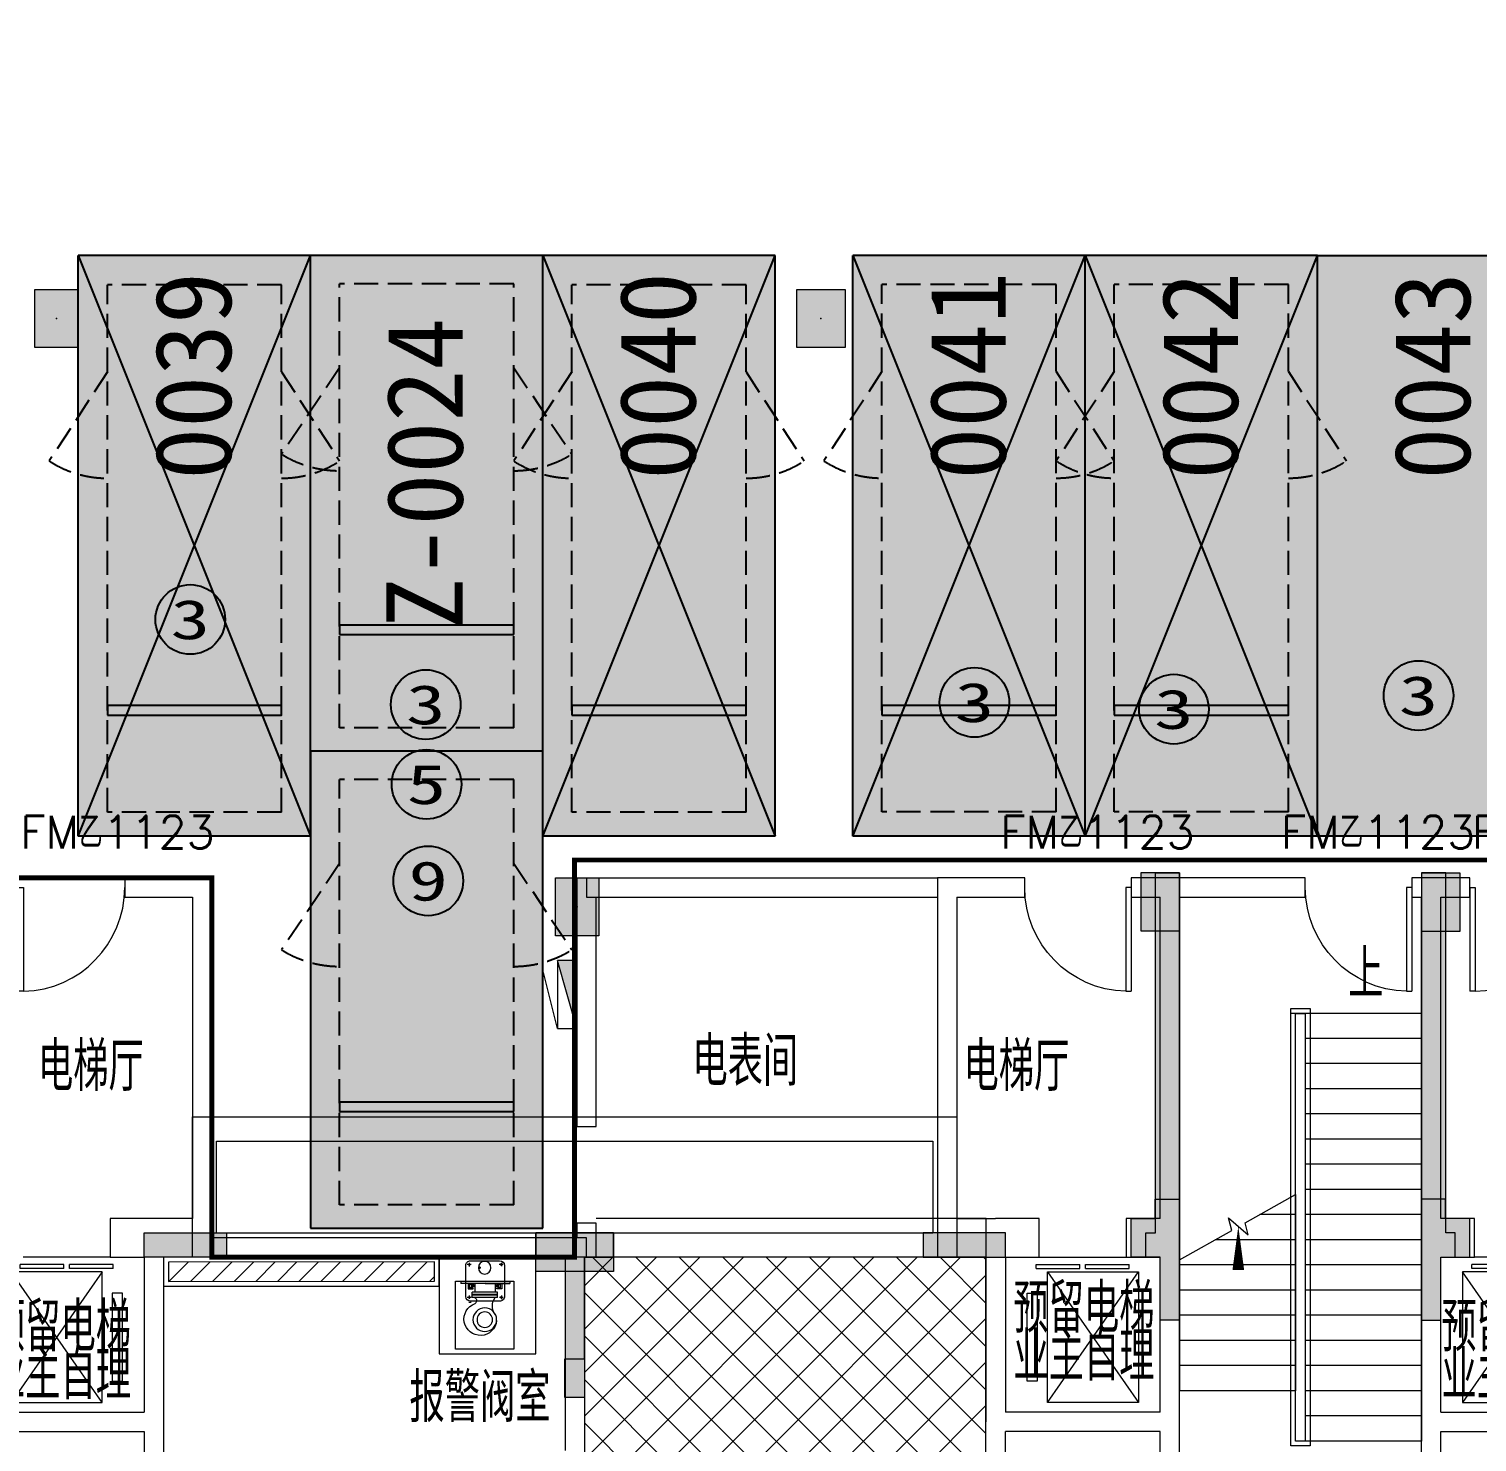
# Model space of a CAD drawing. Extents: x -264757 to 1033689, y 4049843 to 4347093.
# Drawn here: x -39830 to -24865, y 4284247 to 4298849 of the extents above; entities that cross this region are included whole.
import ezdxf
from ezdxf.enums import TextEntityAlignment as Align

# ---------------------------------------------------------------- set-up
doc = ezdxf.new("R2010")
doc.units = 0
doc.header["$LTSCALE"] = 1000
doc.header["$MEASUREMENT"] = 0
doc.linetypes.add('AX-01DK-PB01$1$A-001-车位参照B1$0$A-001-车位参照B1$0$A-001-车位参照B1$0$A-H4-001-基本图形$0$A-001-车位B1$0$DASH', pattern=[0.35, 0.25, -0.1])
doc.linetypes.add('DASH', pattern=[0.35, 0.25, -0.1])
for name, color, linetype in [('AX-01DK-PB01$0$A-2-Text', 8, 'Continuous'), ('不利因素1-紧邻消火栓', 7, 'Continuous'), ('不利因素3-紧邻房间出入口', 7, 'Continuous'), ('不利因素5-单面靠墙', 7, 'Continuous'), ('不可售车位', 255, 'Continuous'), ('大车位', 7, 'Continuous'), ('子母车位', 7, 'Continuous')]:
    doc.layers.add(name, color=color, linetype=linetype)
doc.layers.add('AX-01DK-PB01$0$AX-001DK-01-PB01-02$0$A-3-WinF(Text)', color=8, linetype='Continuous', plot=False)
doc.layers.add('无关图层', color=8, linetype='Continuous', lineweight=0)
doc.layers.add('车位归属楼栋范围线', color=7, linetype='Continuous', true_color=0x19e6c7)
doc.styles.add('AX-01DK-PB01$0$_TCH_DIM', font='SIMPLEX', dxfattribs={"bigfont": 'GBCBIG'})
doc.styles.add('AX-01DK-PB01$0$AX-001DK-01-PB01-02$0$_TCH_WINDOW', font='SIMPLEX', dxfattribs={"bigfont": 'GBCBIG'})
doc.styles.add('AX-01DK-PB01$0$Standard', font='gbenor.shx', dxfattribs={"bigfont": 'gbcbig.shx'})
doc.styles.add('AX-01DK-PB01$1$AX-001DK-01-PB01-02$0$Standard', font='gbenor.shx', dxfattribs={"bigfont": 'gbcbig.shx'})
doc.styles.add('AX-ACK-BIANH1$0$黑体', font='simhei.ttf')
doc.styles.add('SX-ACK-PB01-WNC-ALL$0$黑体', font='simhei.ttf')
doc.styles.add('黑体', font='simhei.ttf')

# ---------------------------------------------------------------- blocks, each defined once
blk = doc.blocks.new('20200722.21175556')
at = {"layer": '不利因素1-紧邻消火栓', "true_color": 0x3c6a45}
h = blk.add_hatch(color=97, dxfattribs=at)
h.dxf.hatch_style = 1
edge = h.paths.add_edge_path()
edge.add_arc((360, 360), 360, 0, 360)
at = {"layer": '不利因素1-紧邻消火栓'}
blk.add_circle((360, 360), 360, dxfattribs=at)
at = {"layer": '不利因素1-紧邻消火栓', "style": '黑体', "width": 1.390625}
blk.add_text('9', height=407, dxfattribs=at).set_placement((156, 156), (564, 156), align=Align.FIT)
blk = doc.blocks.new('SX-ACK-PB01-WNC-ALL$0$20200722.21182536')
at = {"layer": '不利因素3-紧邻房间出入口', "true_color": 0xe4d218}
h = blk.add_hatch(color=52, dxfattribs=at)
h.dxf.hatch_style = 1
edge = h.paths.add_edge_path()
edge.add_arc((360, 360), 360, 0, 360)
at = {"layer": '不利因素3-紧邻房间出入口'}
blk.add_circle((360, 360), 360, dxfattribs=at)
at = {"layer": '不利因素3-紧邻房间出入口', "style": 'SX-ACK-PB01-WNC-ALL$0$黑体', "width": 1.390625}
blk.add_text('3', height=407, dxfattribs=at).set_placement((156, 156), (564, 156), align=Align.FIT)
blk = doc.blocks.new('SX-ACK-PB01-WNC-ALL$0$20200722.21183209')
at = {"layer": '不利因素5-单面靠墙', "true_color": 0x6d711d}
h = blk.add_hatch(color=66, dxfattribs=at)
h.dxf.hatch_style = 1
edge = h.paths.add_edge_path()
edge.add_arc((360, 360), 360, 0, 360)
at = {"layer": '不利因素5-单面靠墙'}
blk.add_circle((360, 360), 360, dxfattribs=at)
at = {"layer": '不利因素5-单面靠墙', "style": 'SX-ACK-PB01-WNC-ALL$0$黑体', "width": 1.390625}
blk.add_text('5', height=407, dxfattribs=at).set_placement((156, 156), (564, 156), align=Align.FIT)
blk = doc.blocks.new('sadfsadfasf')
at = {"layer": '不可售车位', "true_color": 0x757b8a}
h = blk.add_hatch(color=8, dxfattribs=at)
h.dxf.hatch_style = 1
h.paths.add_polyline_path([(2400, 6000), (2400, 0), (0, 0), (0, 6000)])
at = {"layer": '不可售车位', "color": 8, "true_color": 0x757b8a}
blk.add_lwpolyline([(2400, 6000), (2400, 0), (0, 0), (0, 6000)], close=True, dxfattribs=at)
blk = doc.blocks.new('SX-CK-PB001-WNC$1$20211103.13313578')
at = {"layer": '无关图层'}
h = blk.add_hatch(color=256, dxfattribs=at)
h.dxf.hatch_style = 1
h.paths.add_polyline_path([(0, 600), (450, 600), (450, 0), (0, 0)])
blk.add_lwpolyline([(0, 600), (450, 600), (450, 0), (0, 0)], close=True, dxfattribs=at)
blk.add_point((225, 300), dxfattribs=at)
blk = doc.blocks.new('PX-03CK-JSK$0$PX-CKB-P01-JSK$0$$0$水泵')
at = {"layer": '无关图层'}
for p, q in [((-25148, 231515, 0), (-25148, 231195, 0)), ((-25135, 231525, 0), (-25095, 231525, 0)), ((-25116, 231543, 0), (-25116, 231511, 0)), ((-25116, 231511, 0), (-25116, 231507, 0)), ((-24798, 231565, 0), (-25098, 231565, 0)), ((-24804, 231524, 0), (-24764, 231524, 0)), ((-24785, 231542, 0), (-24785, 231510, 0)), ((-24785, 231510, 0), (-24785, 231506, 0)), ((-24748, 231195, 0), (-24748, 231515, 0)), ((-24903, 231492, 0), (-24880, 231492, 0)), ((-24644, 231352, 0), (-25244, 231352, 0)), ((-25244, 231352, 0), (-25244, 230652, 0)), ((-24950, 231351, 0), (-25204, 231351, 0)), ((-25204, 231351, 0), (-25204, 231330, 0)), ((-24950, 231330, 0), (-25204, 231330, 0)), ((-25120, 231330, 0), (-25120, 231273, 0)), ((-25120, 231273, 0), (-25070, 231273, 0)), ((-25108, 231323, 0), (-25067, 231323, 0)), ((-25108, 231284, 0), (-25108, 231323, 0)), ((-25070, 231284, 0), (-25108, 231284, 0)), ((-25103, 231315, 0), (-25103, 231292, 0)), ((-25085, 231320, 0), (-25098, 231320, 0)), ((-25098, 231287, 0), (-25084, 231287, 0)), ((-25084, 231323, 0), (-25084, 231284, 0)), ((-25084, 231310, 0), (-25052, 231310, 0)), ((-25084, 231297, 0), (-25052, 231297, 0)), ((-25055, 231310, 0), (-25083, 231310, 0)), ((-25077, 231185, 0), (-25077, 231238, 0)), ((-25077, 231215, 0), (-24815, 231215, 0)), ((-25077, 231208, 0), (-24815, 231208, 0)), ((-25076, 231238, 0), (-24815, 231238, 0)), ((-25070, 231273, 0), (-25070, 231284, 0)), ((-25067, 231323, 0), (-25067, 231330, 0)), ((-25052, 231328, 0), (-25052, 231239, 0)), ((-24950, 231351, 0), (-24696, 231351, 0)), ((-24950, 231330, 0), (-24696, 231330, 0)), ((-24846, 231239, 0), (-24846, 231328, 0)), ((-24846, 231312, 0), (-24807, 231312, 0)), ((-24844, 231299, 0), (-24806, 231299, 0)), ((-24827, 231323, 0), (-24827, 231330, 0)), ((-24785, 231323, 0), (-24827, 231323, 0)), ((-24824, 231284, 0), (-24785, 231284, 0)), ((-24824, 231273, 0), (-24824, 231284, 0)), ((-24773, 231273, 0), (-24824, 231273, 0)), ((-24815, 231185, 0), (-24815, 231238, 0)), ((-24807, 231322, 0), (-24807, 231284, 0)), ((-24793, 231319, 0), (-24807, 231319, 0)), ((-24807, 231289, 0), (-24793, 231289, 0)), ((-24788, 231294, 0), (-24788, 231314, 0)), ((-24785, 231284, 0), (-24785, 231323, 0)), ((-24785, 231205, 0), (-24785, 231173, 0)), ((-24773, 231324, 0), (-24773, 231332, 0)), ((-24773, 231330, 0), (-24773, 231273, 0)), ((-24696, 231351, 0), (-24696, 231330, 0)), ((-24644, 230652, 0), (-24644, 231352, 0)), ((-25136, 231186, 0), (-25096, 231186, 0)), ((-25106, 231185, 0), (-25129, 231185, 0)), ((-25117, 231204, 0), (-25117, 231172, 0)), ((-25117, 231172, 0), (-25117, 231168, 0)), ((-25098, 231145, 0), (-24798, 231145, 0)), ((-25077, 231185, 0), (-24815, 231185, 0)), ((-24781, 231136, 0), (-24805, 231136, 0)), ((-24804, 231186, 0), (-24764, 231186, 0)), ((-24785, 231173, 0), (-24785, 231169, 0)), ((-25244, 230652, 0), (-24644, 230652, 0))]:
    blk.add_line(p, q, dxfattribs=at)
for centre, radius in [((-25117, 231525, 0), 8.75), ((-24944, 231492, 0), 65), ((-24785, 231524, 0), 8.75), ((-24891, 231492, 0), 7.88), ((-25117, 231186, 0), 8.75), ((-24945, 230955, 0), 122), ((-24785, 231186, 0), 8.75), ((-24945, 230955, 0), 80.5)]:
    blk.add_circle(centre, radius, dxfattribs=at)
for centre, radius, start, end in [((-25098, 231515, 0), 50, 90.0002, 180.0002), ((-24798, 231515, 0), 50, 0.0002, 90.0002), ((-25098, 231315, 0), 5.18, 90.0002, 180.0002), ((-25098, 231292, 0), 5.18, 180.0002, 270.0002), ((-24793, 231314, 0), 5.18, 0.0002, 90.0002), ((-24793, 231294, 0), 5.18, 270.0002, 0.0002), ((-25098, 231195, 0), 50, 180.0002, 270.0002), ((-24899, 230961, 0), 169, 185.2838, 71.5275), ((-25165, 231098, 0), 142, 319.6544, 36.6268), ((-24826, 231152, 0), 34.6, 117.9765, 237.6187), ((-24798, 231195, 0), 50, 270.0002, 0.0002)]:
    blk.add_arc(centre, radius, start, end, dxfattribs=at)
blk = doc.blocks.new('AX-01DK-PB01$0$AX-001DK-01-PP01$0$AX-001DK-01-PP01$0$$DORLIB2D$00000127')
at = {"layer": '无关图层'}
for points in [[(-0.533, 0.795), (-0.533, 0.69)], [(-0.033, 0.795), (-0.533, 0.795)], [(-0.033, 0.69), (-0.533, 0.69)], [(-0.033, 0.795), (-0.033, 0.69)], [(0.533, 0.795), (0.033, 0.795)], [(0.033, 0.795), (0.033, 0.69)], [(0.533, 0.69), (0.033, 0.69)], [(0.533, 0.795), (0.533, 0.69)], [(0.5, 0.5), (-0.5, 0.5)]]:
    blk.add_lwpolyline(points, dxfattribs=at)
blk = doc.blocks.new('AX-01DK-PB01$0$$DorLib2D$00000001')
at = {"layer": '无关图层'}
for p, q in [((0.45, 0.975), (0.5, 0.975)), ((0.45, 0), (0.45, 0.975)), ((0.5, 0), (0.5, 0.975)), ((0.5, 0), (0.45, 0))]:
    blk.add_line(p, q, dxfattribs=at)
at = {"layer": '无关图层', "lineweight": 13}
blk.add_arc((0.475, 0), 0.975, 91.4693, 180, dxfattribs=at)
blk = doc.blocks.new('PX-03CK-XHS$1$$TWTSYS$00000508')
at = {"layer": '无关图层'}
for p, q in [((-0.5, 0.5), (0.324, 1.224)), ((-0.5, 0.5), (-0.5, -0.5)), ((-0.5, -0.5), (0.5, 0.5)), ((0.5, 0.5), (-0.5, 0.5)), ((0.5, -0.5), (0.5, 0.5)), ((-0.5, -0.5), (0.5, -0.5))]:
    blk.add_line(p, q, dxfattribs=at)
blk.add_solid([(0.5, -0.5), (0.5, 0.5), (-0.5, -0.5)], dxfattribs=at)
blk = doc.blocks.new('A$C741380cb')
at = {"layer": '子母车位', "true_color": 0x0617f9}
h = blk.add_hatch(color=5, dxfattribs=at)
h.dxf.hatch_style = 1
h.paths.add_polyline_path([(2400, 0), (2400, -10400), (0, -10400), (0, 0)])
blk = doc.blocks.new('*E161')
at = {"layer": '子母车位', "rotation": 179.9996583709065}
blk.add_blockref('A$C741380cb', (332418, -488671), dxfattribs=at)

msp = doc.modelspace()

# ---------------------------------------------------------------- hatches: boundary and pattern name
at = {"layer": '大车位', "true_color": 0xe806f9}
h = msp.add_hatch(color=6, dxfattribs=at)
h.dxf.hatch_style = 1
h.paths.add_polyline_path([(-36919.6, 4296506.9), (-36919.6, 4290506.9), (-39319.6, 4290506.9), (-39319.6, 4296506.9)])
h = msp.add_hatch(color=6, dxfattribs=at)
h.dxf.hatch_style = 1
h.paths.add_polyline_path([(-32119.6, 4296506.9), (-32119.6, 4290506.9), (-34519.6, 4290506.9), (-34519.6, 4296506.9)])
h = msp.add_hatch(color=6, dxfattribs=at)
h.dxf.hatch_style = 1
h.paths.add_polyline_path([(-28914.6, 4296508), (-28914.6, 4290508), (-31314.6, 4290508), (-31314.6, 4296508)])
h = msp.add_hatch(color=6, dxfattribs=at)
h.dxf.hatch_style = 1
h.paths.add_polyline_path([(-26514.6, 4296508), (-26514.6, 4290508), (-28914.6, 4290508), (-28914.6, 4296508)])
at = {"layer": '无关图层'}
h = msp.add_hatch(color=256, dxfattribs=at)
h.dxf.hatch_style = 1
h.paths.add_polyline_path([(-31894.6, 4296158), (-31394.6, 4296158), (-31394.6, 4295558), (-31894.6, 4295558)])
for points in [[(-27939.8, 4290127.9), (-28338.7, 4290127.9), (-28338.7, 4289527.9), (-27939.8, 4289527.9)], [(-25040.2, 4290127.2), (-25439.1, 4290127.2), (-25439.1, 4289527.2), (-25040.2, 4289527.2)], [(-28439.2, 4286558.4), (-28190.1, 4286557), (-28190.1, 4286758.4), (-27939.2, 4286758.4), (-27939.2, 4285508), (-28140, 4285508), (-28140, 4286157.9), (-28439.2, 4286158.4)], [(-24940.9, 4286558.4), (-25190, 4286557), (-25190, 4286758.4), (-25440.9, 4286758.4), (-25440.9, 4285508), (-25240.1, 4285508), (-25240.1, 4286157.9), (-24940.9, 4286158.4)], [(-38639.4, 4286157.9), (-38639.4, 4286407.9), (-37789.4, 4286407.9), (-37789.4, 4286157.9)], [(-34590, 4286408), (-33789.6, 4286408), (-33789.6, 4286008), (-34590, 4286008)], [(-29739.4, 4286157.9), (-29739.4, 4286407.9), (-30589.4, 4286407.9), (-30589.4, 4286157.9)], [(-34089.4, 4285108), (-34089.8, 4284708), (-34290.8, 4284708), (-34290.5, 4285108)]]:
    msp.add_hatch(color=256, dxfattribs=at).paths.add_polyline_path(points)
h = msp.add_hatch(color=256, dxfattribs=at)
h.dxf.hatch_style = 1
h.paths.add_polyline_path([(-28288.5, 4286157.9), (-28288.5, 4286407.9), (-28189.4, 4286407.9), (-28189.4, 4290127.9), (-27939.4, 4290127.9), (-27938.5, 4286407.9), (-27938.5, 4285507.9), (-28138.5, 4285507.9), (-28138.5, 4286157.9)])
h = msp.add_hatch(color=256, dxfattribs=at)
h.dxf.hatch_style = 1
h.paths.add_polyline_path([(-25089.6, 4286157.9), (-25089.6, 4286407.9), (-25188.7, 4286407.9), (-25188.7, 4290127.9), (-25438.7, 4290127.9), (-25439.6, 4286407.9), (-25439.6, 4285507.9), (-25239.6, 4285507.9), (-25239.6, 4286157.9)])
h = msp.add_hatch(color=256, dxfattribs=at)
h.dxf.hatch_style = 1
h.paths.add_polyline_path([(-34289.8, 4285108), (-34089.8, 4285108), (-34089.8, 4286158), (-33789.6, 4286158), (-33789.6, 4286408), (-34590, 4286408), (-34590, 4286158), (-34289.8, 4286158)])
h = msp.add_hatch(dxfattribs=at)
h.set_pattern_fill('ANSI31', color=256, scale=100, angle=180)
h.set_pattern_definition([(225, (-83758.3, 8358653.36), (112.2532015, -112.2532015), [])])
h.paths.add_polyline_path([(-35640.2, 4286108), (-38389.2, 4286107), (-38389.2, 4285907.1), (-35640.2, 4285908.1)])

# ---------------------------------------------------------------- linework, layer by layer
at = {"layer": '大车位', "color": 83}
for p, q in [((-39319.6, 4290506.9, 0), (-39319.6, 4296506.9, 0)), ((-36919.6, 4296506.9, 0), (-39319.6, 4296506.9, 0)), ((-36919.6, 4290506.9, 0), (-36919.6, 4296506.9, 0)), ((-34519.6, 4290506.9, 0), (-34519.6, 4296506.9, 0)), ((-32119.6, 4296506.9, 0), (-34519.6, 4296506.9, 0)), ((-32119.6, 4290506.9, 0), (-32119.6, 4296506.9, 0)), ((-31314.6, 4290508, 0), (-31314.6, 4296508, 0)), ((-28914.6, 4296508, 0), (-31314.6, 4296508, 0)), ((-28914.6, 4290508, 0), (-28914.6, 4296508, 0)), ((-28914.6, 4290508, 0), (-28914.6, 4296508, 0)), ((-26514.6, 4296508, 0), (-28914.6, 4296508, 0)), ((-26514.6, 4290508, 0), (-26514.6, 4296508, 0)), ((-36919.6, 4290506.9, 0), (-39319.6, 4290506.9, 0)), ((-32119.6, 4290506.9, 0), (-34519.6, 4290506.9, 0)), ((-28914.6, 4290508, 0), (-31314.6, 4290508, 0)), ((-26514.6, 4290508, 0), (-28914.6, 4290508, 0))]:
    msp.add_line(p, q, dxfattribs=at)
at = {"layer": '大车位', "color": 8, "linetype": 'AX-01DK-PB01$1$A-001-车位参照B1$0$A-001-车位参照B1$0$A-001-车位参照B1$0$A-H4-001-基本图形$0$A-001-车位B1$0$DASH'}
for p, q in [((-29214.6, 4296208, 0), (-31014.6, 4296208, 0)), ((-31014.6, 4290758, 0), (-31014.6, 4296208, 0)), ((-29214.6, 4290758, 0), (-29214.6, 4296208, 0)), ((-26814.6, 4296208, 0), (-28614.6, 4296208, 0)), ((-28614.6, 4290758, 0), (-28614.6, 4296208, 0)), ((-26814.6, 4290758, 0), (-26814.6, 4296208, 0)), ((-37219.6, 4296206.9, 0), (-39019.6, 4296206.9, 0)), ((-39019.6, 4290756.9, 0), (-39019.6, 4296206.9, 0)), ((-37219.6, 4290756.9, 0), (-37219.6, 4296206.9, 0)), ((-32419.6, 4296206.9, 0), (-34219.6, 4296206.9, 0)), ((-34219.6, 4290756.9, 0), (-34219.6, 4296206.9, 0)), ((-32419.6, 4290756.9, 0), (-32419.6, 4296206.9, 0)), ((-37219.6, 4290756.9, 0), (-39019.6, 4290756.9, 0)), ((-32419.6, 4290756.9, 0), (-34219.6, 4290756.9, 0)), ((-29214.6, 4290758, 0), (-31014.6, 4290758, 0)), ((-26814.6, 4290758, 0), (-28614.6, 4290758, 0))]:
    msp.add_line(p, q, dxfattribs=at)
at = {"layer": '大车位', "color": 83, "elevation": 0}
for points in [[(-39319.6, 4296506.9), (-36919.6, 4290506.9)], [(-39319.6, 4290506.9), (-36919.6, 4296506.9)], [(-34519.6, 4296506.9), (-32119.6, 4290506.9)], [(-34519.6, 4290506.9), (-32119.6, 4296506.9)], [(-31314.6, 4296508), (-28914.6, 4290508)], [(-31314.6, 4290508), (-28914.6, 4296508)], [(-28914.6, 4296508), (-26514.6, 4290508)], [(-28914.6, 4290508), (-26514.6, 4296508)]]:
    msp.add_lwpolyline(points, dxfattribs=at)
at = {"layer": '大车位', "linetype": 'AX-01DK-PB01$1$A-001-车位参照B1$0$A-001-车位参照B1$0$A-001-车位参照B1$0$A-H4-001-基本图形$0$A-001-车位B1$0$DASH', "elevation": 0}
for points in [[(-39019.6, 4295306.9), (-39619.6, 4294385)], [(-37219.6, 4295306.9), (-36619.6, 4294385)], [(-34219.6, 4295306.9), (-34819.6, 4294385)], [(-32419.6, 4295306.9), (-31819.6, 4294385)], [(-31014.6, 4295308), (-31614.6, 4294386.1)], [(-29214.6, 4295308), (-28614.6, 4294386.1)], [(-28614.6, 4295308), (-29214.6, 4294386.1)], [(-26814.6, 4295308), (-26214.6, 4294386.1)]]:
    msp.add_lwpolyline(points, dxfattribs=at)
at = {"layer": '大车位', "elevation": 0}
for points in [[(-39019.6, 4291756.9), (-37219.6, 4291756.9), (-37219.6, 4291856.9), (-39019.6, 4291856.9)], [(-34219.6, 4291756.9), (-32419.6, 4291756.9), (-32419.6, 4291856.9), (-34219.6, 4291856.9)], [(-31014.6, 4291758), (-29214.6, 4291758), (-29214.6, 4291858), (-31014.6, 4291858)], [(-28614.6, 4291758), (-26814.6, 4291758), (-26814.6, 4291858), (-28614.6, 4291858)]]:
    msp.add_lwpolyline(points, close=True, dxfattribs=at)
at = {"layer": '大车位', "linetype": 'AX-01DK-PB01$1$A-001-车位参照B1$0$A-001-车位参照B1$0$A-001-车位参照B1$0$A-H4-001-基本图形$0$A-001-车位B1$0$DASH'}
for centre, start, end in [((-39019.6, 4295306.9, 0), 236.94427, 270), ((-37219.6, 4295306.9, 0), 270, 303.05573), ((-34219.6, 4295306.9, 0), 236.94427, 270), ((-32419.6, 4295306.9, 0), 270, 303.05573), ((-31014.6, 4295308, 0), 236.94427, 270), ((-29214.6, 4295308, 0), 270, 303.05573), ((-28614.6, 4295308, 0), 236.94427, 270), ((-26814.6, 4295308, 0), 270, 303.05573)]:
    msp.add_arc(centre, 1100, start, end, dxfattribs=at)
at = {"layer": '子母车位', "color": 83}
for p, q in [((-36919.5, 4291384.6, 0), (-36919.5, 4296506.9, 0)), ((-34519.5, 4296506.9, 0), (-36919.5, 4296506.9, 0)), ((-34519.5, 4291384.6, 0), (-34519.5, 4296506.9, 0)), ((-34519.5, 4291384.6, 0), (-36919.5, 4291384.6, 0)), ((-34519.5, 4291384.6, 0), (-36919.5, 4291384.6, 0)), ((-36919.5, 4291384.6, 0), (-36919.4, 4286455.6, 0)), ((-34519.4, 4286455.7, 0), (-34519.5, 4291384.6, 0)), ((-36919.4, 4286455.6, 0), (-34519.4, 4286455.7, 0))]:
    msp.add_line(p, q, dxfattribs=at)
at = {"layer": '子母车位', "color": 8, "linetype": 'AX-01DK-PB01$1$A-001-车位参照B1$0$A-001-车位参照B1$0$A-001-车位参照B1$0$A-H4-001-基本图形$0$A-001-车位B1$0$DASH'}
for p, q in [((-34819.5, 4296217, 0), (-36619.5, 4296217, 0)), ((-36619.5, 4291626.2, 0), (-36619.5, 4296217, 0)), ((-34819.5, 4291626.2, 0), (-34819.5, 4296217, 0)), ((-34819.5, 4291626.2, 0), (-36619.5, 4291626.2, 0)), ((-34819.4, 4291094.7), (-36619.4, 4291094.7)), ((-36619.4, 4286697.3, 0), (-36619.4, 4291094.7)), ((-34819.4, 4286697.3, 0), (-34819.4, 4291094.7)), ((-34819.4, 4286697.3, 0), (-36619.4, 4286697.3, 0))]:
    msp.add_line(p, q, dxfattribs=at)
at = {"layer": '子母车位', "linetype": 'AX-01DK-PB01$1$A-001-车位参照B1$0$A-001-车位参照B1$0$A-001-车位参照B1$0$A-H4-001-基本图形$0$A-001-车位B1$0$DASH'}
for p, q in [((-36619.5, 4295347.2, 0), (-37219.5, 4294456.1, 0)), ((-34819.5, 4295347.2, 0), (-34219.5, 4294456.1, 0)), ((-36619.4, 4290224.9, 0), (-37219.4, 4289333.8, 0)), ((-34819.4, 4290224.9, 0), (-34219.4, 4289333.8, 0))]:
    msp.add_line(p, q, dxfattribs=at)
at = {"layer": '子母车位'}
for p, q in [((-34819.5, 4292689.4, 0), (-36619.5, 4292689.4, 0)), ((-36619.5, 4292689.4, 0), (-36619.5, 4292592.7, 0)), ((-34819.5, 4292592.7, 0), (-34819.5, 4292689.4, 0)), ((-36619.5, 4292592.7, 0), (-34819.5, 4292592.7, 0)), ((-34819.4, 4287760.4, 0), (-36619.4, 4287760.4, 0)), ((-36619.4, 4287760.4, 0), (-36619.4, 4287663.7, 0)), ((-34819.4, 4287663.7, 0), (-34819.4, 4287760.4, 0)), ((-36619.4, 4287663.7, 0), (-34819.4, 4287663.7, 0))]:
    msp.add_line(p, q, dxfattribs=at)
at = {"layer": '子母车位', "linetype": 'AX-01DK-PB01$1$A-001-车位参照B1$0$A-001-车位参照B1$0$A-001-车位参照B1$0$A-H4-001-基本图形$0$A-001-车位B1$0$DASH'}
for centre, start_param, end_param in [((-36619.5, 4295347.2, 0), 4.1354517, 4.712383), ((-34819.5, 4295347.2, 0), 4.712383, 5.2893144), ((-36619.4, 4290224.9), 4.1354517, 4.712383), ((-34819.4, 4290224.9), 4.712383, 5.2893144)]:
    msp.add_ellipse(centre, major_axis=(1100, 0), ratio=0.9664691, start_param=start_param, end_param=end_param, dxfattribs=at)
at = {"layer": '无关图层'}
for p, q in [((-37939.2, 4290077), (-38839.6, 4290077)), ((-38839.6, 4290077), (-38839.6, 4289877)), ((-37939.2, 4290077), (-37939.2, 4286157)), ((-34166.4, 4290077), (-34166.7, 4287508)), ((-34066.6, 4290077), (-30439.6, 4290077)), ((-34066.6, 4290077), (-34066.6, 4289877)), ((-30439.6, 4290077), (-30439.6, 4289877)), ((-30439.6, 4290077), (-30439.6, 4286157)), ((-29539.6, 4290077), (-30439.6, 4290077)), ((-29539.6, 4289877), (-29539.6, 4290077)), ((-28039.6, 4290077), (-28439.6, 4290077)), ((-28439.6, 4290077), (-28439.6, 4289877)), ((-26639.6, 4290077), (-28039.6, 4290077)), ((-26639.6, 4289877), (-26639.6, 4290077)), ((-25339.6, 4290077), (-25539.6, 4290077)), ((-25539.6, 4290077), (-25539.6, 4289877)), ((-24939.6, 4290077), (-25339.6, 4290077)), ((-24939.6, 4289877), (-24939.6, 4290077)), ((-38839.6, 4289877), (-38139.2, 4289877)), ((-38139.2, 4289877), (-38139.2, 4286557)), ((-34066.6, 4289877), (-30439.6, 4289877)), ((-33966.7, 4287508), (-33966.5, 4289877)), ((-30239.6, 4289877), (-30239.6, 4286557)), ((-30239.6, 4289877), (-29539.6, 4289877)), ((-28439.6, 4289877), (-28139.6, 4289877)), ((-28139.6, 4286557), (-28139.6, 4289877)), ((-27939.6, 4289877), (-26639.6, 4289877)), ((-27939.6, 4286257), (-27939.6, 4289877)), ((-25539.6, 4289877), (-25439.6, 4289877)), ((-25439.6, 4286257), (-25439.6, 4289877)), ((-25239.6, 4289877), (-24939.6, 4289877)), ((-25239.6, 4286557), (-25239.6, 4289877)), ((-26639.6, 4288677), (-26639.6, 4284257)), ((-26639.6, 4288677), (-26639.6, 4284257)), ((-25439.6, 4288677), (-26639.6, 4288677)), ((-25439.6, 4288677), (-25439.6, 4284257)), ((-25439.6, 4288417), (-26639.6, 4288417)), ((-25439.6, 4288157), (-26639.6, 4288157)), ((-25439.6, 4287897), (-26639.6, 4287897)), ((-25439.6, 4287637), (-26639.6, 4287637)), ((-34166.7, 4287508), (-33966.7, 4287508)), ((-25439.6, 4287377), (-26639.6, 4287377)), ((-25439.6, 4287117), (-26639.6, 4287117)), ((-26639.6, 4286967), (-26639.6, 4284257)), ((-27261.3, 4286511.1), (-26739.6, 4286805)), ((-26739.6, 4286805), (-26739.6, 4284777)), ((-25439.6, 4286857), (-26639.6, 4286857)), ((-38539.2, 4286557), (-38989.6, 4286557)), ((-38989.6, 4286557), (-38989.6, 4286157)), ((-38139.2, 4286557), (-38539.2, 4286557)), ((-33966.8, 4286508), (-34166.8, 4286508)), ((-34166.8, 4286508), (-34166.8, 4286358)), ((-29939.2, 4286558), (-33966.8, 4286558)), ((-33966.8, 4286158), (-33966.8, 4286508)), ((-30239.6, 4286557), (-29839.6, 4286557)), ((-29939.2, 4286158), (-29939.2, 4286558)), ((-29389.6, 4286557), (-29839.6, 4286557)), ((-29389.6, 4286157), (-29389.6, 4286557)), ((-28139.6, 4286557), (-28489.6, 4286557)), ((-28489.6, 4286557), (-28489.6, 4286157)), ((-27400.5, 4286432.7), (-27434.1, 4286563.4)), ((-27434.1, 4286563.4), (-27229.8, 4286388.4)), ((-27229.8, 4286388.4), (-27261.3, 4286511.1)), ((-26739.6, 4286597), (-27108.8, 4286597)), ((-25439.6, 4286597), (-26639.6, 4286597)), ((-24889.6, 4286557), (-25239.6, 4286557)), ((-24889.6, 4286157), (-24889.6, 4286557)), ((-34066.8, 4286358), (-37939.2, 4286358)), ((-37939.2, 4286158), (-37939.2, 4286358)), ((-34066.8, 4286158), (-34066.8, 4286358)), ((-27939.6, 4286129), (-27400.5, 4286432.7)), ((-26739.6, 4286337), (-27570.4, 4286337)), ((-25439.6, 4286337), (-26639.6, 4286337)), ((-27939.6, 4284457), (-27939.6, 4286257)), ((-25439.6, 4284457), (-25439.6, 4286257)), ((-49089.7, 4267270.4), (-30202.1, 4286158)), ((-38989.6, 4286157), (-38639.2, 4286157)), ((-38639.2, 4286157), (-38639.2, 4284557)), ((-38439.5, 4279267.6), (-31549.1, 4286158)), ((-38439.5, 4278818.6), (-31100.1, 4286158)), ((-38439.4, 4278369.7), (-30651.1, 4286158)), ((-38439.2, 4286157), (-38439.2, 4284457)), ((-37939.2, 4286157), (-38439.2, 4286157)), ((-34066.8, 4286158), (-37939.2, 4286158)), ((-34289.6, 4286158), (-34289.6, 4284158)), ((-34089.6, 4286158), (-34289.6, 4286158)), ((-34089.6, 4286158), (-34089.6, 4283958)), ((-34089.6, 4285862.6), (-33794.2, 4286158)), ((-34089.6, 4285413.6), (-33345.2, 4286158)), ((-34089.6, 4284964.6), (-32896.2, 4286158)), ((-34089.6, 4284515.6), (-32447.1, 4286158)), ((-34089.6, 4284066.6), (-31998.1, 4286158)), ((-29939.6, 4286158), (-34089.6, 4286158)), ((-34089.6, 4286158), (-34089.6, 4283957)), ((-29939.2, 4286158), (-34066.8, 4286158)), ((-29939.6, 4282090.9), (-34006.8, 4286158)), ((-29939.6, 4282539.9), (-33557.7, 4286158)), ((-29939.6, 4282988.9), (-33108.7, 4286158)), ((-29939.6, 4283437.9), (-32659.7, 4286158)), ((-29939.6, 4283886.9), (-32210.7, 4286158)), ((-29939.6, 4284335.9), (-31761.7, 4286158)), ((-29939.6, 4284785), (-31312.7, 4286158)), ((-29939.6, 4285234), (-30863.7, 4286158)), ((-30439.6, 4286157), (-29939.6, 4286157)), ((-29939.6, 4285683), (-30414.7, 4286158)), ((-29939.6, 4286132), (-29965.7, 4286158)), ((-29939.6, 4278108), (-29939.6, 4286158)), ((-29939.6, 4286157), (-29939.6, 4284457)), ((-29739.6, 4286157), (-29739.6, 4284557)), ((-29739.6, 4286157), (-29389.6, 4286157)), ((-28489.6, 4286157), (-28139.6, 4286157)), ((-28139.6, 4284557), (-28139.6, 4286157)), ((-27939.6, 4286129), (-27939.6, 4284777)), ((-26739.6, 4286077), (-27939.6, 4286077)), ((-25439.6, 4286077), (-26639.6, 4286077)), ((-25239.6, 4284557), (-25239.6, 4286157)), ((-25239.6, 4286157), (-24889.6, 4286157)), ((-49089.7, 4266821.4), (-29939.6, 4285971.5)), ((-26639.6, 4285991.9), (-26639.6, 4284257)), ((-29939.6, 4281641.9), (-34089.6, 4285791.9)), ((-26739.6, 4285817), (-27939.6, 4285817)), ((-25439.6, 4285817), (-26639.6, 4285817)), ((-49089.7, 4266372.3), (-29939.6, 4285522.5)), ((-26739.6, 4285557), (-27939.6, 4285557)), ((-25439.6, 4285557), (-26639.6, 4285557)), ((-29939.6, 4281192.9), (-34089.6, 4285342.9)), ((-26739.6, 4285297), (-27939.6, 4285297)), ((-25439.6, 4285297), (-26639.6, 4285297)), ((-49089.7, 4265923.3), (-29939.6, 4285073.5)), ((-26739.6, 4285037), (-27939.6, 4285037)), ((-25439.6, 4285037), (-26639.6, 4285037)), ((-29939.6, 4280743.8), (-34089.6, 4284893.8)), ((-26739.6, 4284777), (-27939.6, 4284777)), ((-25439.6, 4284777), (-26639.6, 4284777)), ((-49089.7, 4265474.3), (-29939.6, 4284624.4)), ((-40239.6, 4284557), (-38639.2, 4284557)), ((-28139.6, 4284557), (-29739.6, 4284557)), ((-25239.6, 4284557), (-23639.2, 4284557)), ((-38439.2, 4284457), (-38439.2, 4282607)), ((-29939.6, 4280294.8), (-34089.6, 4284444.8)), ((-29939.6, 4282507), (-29939.6, 4284457)), ((-27939.6, 4282607), (-27939.6, 4284457)), ((-25439.6, 4284517), (-26639.6, 4284517)), ((-25439.6, 4282607), (-25439.6, 4284457)), ((-40239.6, 4284357), (-38639.2, 4284357)), ((-38639.2, 4284357), (-38639.2, 4282607)), ((-28139.6, 4284357), (-29739.6, 4284357)), ((-29739.6, 4282607), (-29739.6, 4284357)), ((-28139.6, 4282607), (-28139.6, 4284357)), ((-25439.6, 4284257), (-26639.6, 4284257)), ((-25239.6, 4284357), (-23639.2, 4284357)), ((-25239.6, 4282607), (-25239.6, 4284357))]:
    msp.add_line(p, q, dxfattribs=at)
for points in [[(-31894.6, 4296158), (-31394.6, 4296158), (-31394.6, 4295558), (-31894.6, 4295558)], [(-27939.8, 4290127.9), (-28338.7, 4290127.9), (-28338.7, 4289527.9), (-27939.8, 4289527.9)], [(-28288.5, 4286157.9), (-28288.5, 4286407.9), (-28189.4, 4286407.9), (-28189.4, 4290127.9), (-27939.4, 4290127.9), (-27938.5, 4286407.9), (-27938.5, 4285507.9), (-28138.5, 4285507.9), (-28138.5, 4286157.9)], [(-25089.6, 4286157.9), (-25089.6, 4286407.9), (-25188.7, 4286407.9), (-25188.7, 4290127.9), (-25438.7, 4290127.9), (-25439.6, 4286407.9), (-25439.6, 4285507.9), (-25239.6, 4285507.9), (-25239.6, 4286157.9)], [(-25040.2, 4290127.2), (-25439.1, 4290127.2), (-25439.1, 4289527.2), (-25040.2, 4289527.2)], [(-26739.6, 4288677), (-26639.6, 4288677), (-26639.6, 4284257), (-26739.6, 4284257)], [(-38140, 4286156.8), (-38140, 4287606.9), (-30240.3, 4287606.9), (-30240.3, 4286156.8)], [(-37890, 4286406.8), (-37890, 4287356.9), (-30490.3, 4287356.9), (-30490.3, 4286406.8)], [(-28439.2, 4286558.4), (-28190.1, 4286557), (-28190.1, 4286758.4), (-27939.2, 4286758.4), (-27939.2, 4285508), (-28140, 4285508), (-28140, 4286157.9), (-28439.2, 4286158.4)], [(-24940.9, 4286558.4), (-25190, 4286557), (-25190, 4286758.4), (-25440.9, 4286758.4), (-25440.9, 4285508), (-25240.1, 4285508), (-25240.1, 4286157.9), (-24940.9, 4286158.4)], [(-38639.4, 4286157.9), (-38639.4, 4286407.9), (-37789.4, 4286407.9), (-37789.4, 4286157.9)], [(-34590, 4286408), (-33789.6, 4286408), (-33789.6, 4286008), (-34590, 4286008)], [(-29739.4, 4286157.9), (-29739.4, 4286407.9), (-30589.4, 4286407.9), (-30589.4, 4286157.9)], [(-35590.2, 4286158), (-38439.2, 4286157), (-38439.2, 4285857.1), (-35590.2, 4285858.1)], [(-35640.2, 4286108), (-38389.2, 4286107), (-38389.2, 4285907.1), (-35640.2, 4285908.1)], [(-34590.2, 4285158), (-34590.2, 4286158), (-35590.2, 4286158), (-35590.2, 4285158)], [(-39074.6, 4286007), (-40014.6, 4286007), (-40014.6, 4284657), (-39074.6, 4284657)], [(-29304.6, 4286007), (-28364.6, 4286007), (-28364.6, 4284657), (-29304.6, 4284657)], [(-24074.6, 4286007), (-25014.6, 4286007), (-25014.6, 4284657), (-24074.6, 4284657)], [(-38864.6, 4285787), (-38969.6, 4285787), (-38969.6, 4284877), (-38864.6, 4284877)], [(-29514.6, 4285787), (-29409.6, 4285787), (-29409.6, 4284877), (-29514.6, 4284877)], [(-34089.4, 4285108), (-34089.8, 4284708), (-34290.8, 4284708), (-34290.5, 4285108)]]:
    msp.add_lwpolyline(points, close=True, dxfattribs=at)
msp.add_lwpolyline([(-26039.6, 4288677, 0, 0, 0), (-26030.3, 4283824.8, 0, 0, 0), (-27331.9, 4283824.8, 0, 0, 0), (-27331.9, 4286475.9, 0, 120, 0), (-27331.9, 4286025.9, 0, 0, 0)], format="xyseb", dxfattribs=at)
for points in [[(-26789.6, 4288727), (-26589.6, 4288727), (-26589.6, 4284207), (-26789.6, 4284207), (-26789.6, 4288727)], [(-26589.6, 4288677), (-26789.6, 4288677)], [(-39074.6, 4284657), (-40014.6, 4286007)], [(-39074.6, 4286007), (-40014.6, 4284657)], [(-29304.6, 4284657), (-28364.6, 4286007)], [(-29304.6, 4286007), (-28364.6, 4284657)], [(-26639.6, 4285953.7), (-26639.6, 4284257), (-26739.6, 4284257), (-26739.6, 4285953.7)], [(-24074.6, 4284657), (-25014.6, 4286007)], [(-24074.6, 4286007), (-25014.6, 4284657)]]:
    msp.add_lwpolyline(points, dxfattribs=at)
at = {"layer": '无关图层', "ltscale": 0.5}
msp.add_lwpolyline([(-34289.8, 4285108), (-34089.8, 4285108), (-34089.8, 4286158), (-33789.6, 4286158), (-33789.6, 4286408), (-34590, 4286408), (-34590, 4286158), (-34289.8, 4286158)], close=True, dxfattribs=at)
at = {"layer": '无关图层'}
msp.add_point((-31644.6, 4295858), dxfattribs=at)
at = {"layer": '车位归属楼栋范围线', "linetype": 'DASH', "ltscale": 5, "const_width": 50}
msp.add_lwpolyline([(-21138.9, 4319329.1), (-30840.1, 4319332.6), (-30840.1, 4316863), (-36138.7, 4316863.6), (-36137.9, 4319332.6), (-45838.8, 4319326.8), (-45838.8, 4316856.5), (-48589, 4316863), (-48589, 4309268.3), (-51895.1, 4309268.3), (-51895.1, 4301825.7), (-49289.6, 4301825.7), (-49289.6, 4290078), (-37939.2, 4290078), (-37939.2, 4286158), (-34192.1, 4286158), (-34192.1, 4290261.3), (-18959.6, 4290261.3)], dxfattribs=at)

# ---------------------------------------------------------------- block references
at = {"layer": '不利因素1-紧邻消火栓'}
msp.add_blockref('20200722.21175556', (-36063.7, 4289686, 0), dxfattribs=at)
at = {"layer": '不利因素3-紧邻房间出入口'}
for p in [(-38522.2, 4292387.2, 0), (-25829.6, 4291600.7, 0), (-36088.7, 4291507.4), (-30418.3, 4291530.5, 0), (-28358.1, 4291460.3, 0)]:
    msp.add_blockref('SX-ACK-PB01-WNC-ALL$0$20200722.21182536', p, dxfattribs=at)
at = {"layer": '不利因素5-单面靠墙'}
msp.add_blockref('SX-ACK-PB01-WNC-ALL$0$20200722.21183209', (-36081.3, 4290683.6, 0), dxfattribs=at)
at = {"layer": '不可售车位'}
msp.add_blockref('sadfsadfasf', (-26514.6, 4290508, 0), dxfattribs=at)
at = {"layer": '子母车位', "yscale": 0.9664691433954647, "rotation": 180.0003416290934}
msp.add_blockref('*E161', (295501.4, 3824223.4, 0), dxfattribs=at)
at = {"layer": '无关图层'}
for p in [(-39769.6, 4295558), (-34389.6, 4289478)]:
    msp.add_blockref('SX-CK-PB001-WNC$1$20211103.13313578', p, dxfattribs=at)
ref = msp.add_blockref('AX-01DK-PB01$0$$DorLib2D$00000001', (-39389.6, 4289977), dxfattribs=dict(at, xscale=1100, yscale=1100, zscale=200, rotation=180))
ref.add_attrib('A', 'FM乙1123', (-39919.3, 4290381.9), dxfattribs={"layer": 'AX-01DK-PB01$0$AX-001DK-01-PB01-02$0$A-3-WinF(Text)', "height": 337.59, "style": 'AX-01DK-PB01$0$AX-001DK-01-PB01-02$0$_TCH_WINDOW'})
ref = msp.add_blockref('AX-01DK-PB01$0$$DorLib2D$00000001', (-28989.6, 4289977), dxfattribs=dict(at, xscale=1100, yscale=-1100, zscale=200, rotation=359.9999999999072))
ref.add_attrib('A', 'FM乙1123', (-29792.2, 4290381.9), dxfattribs={"layer": 'AX-01DK-PB01$0$AX-001DK-01-PB01-02$0$A-3-WinF(Text)', "height": 337.59, "style": 'AX-01DK-PB01$0$AX-001DK-01-PB01-02$0$_TCH_WINDOW'})
ref = msp.add_blockref('AX-01DK-PB01$0$$DorLib2D$00000001', (-26089.6, 4289977), dxfattribs=dict(at, xscale=1100, yscale=-1100, zscale=200, rotation=359.9999999999605))
ref.add_attrib('A', 'FM乙1123', (-26892.2, 4290381.9), dxfattribs={"layer": 'AX-01DK-PB01$0$AX-001DK-01-PB01-02$0$A-3-WinF(Text)', "height": 337.59, "style": 'AX-01DK-PB01$0$AX-001DK-01-PB01-02$0$_TCH_WINDOW'})
ref = msp.add_blockref('AX-01DK-PB01$0$$DorLib2D$00000001', (-24389.6, 4289977), dxfattribs=dict(at, xscale=1100, yscale=1100, zscale=200, rotation=180))
ref.add_attrib('A', 'FM乙1123', (-24919.3, 4290381.9), dxfattribs={"layer": 'AX-01DK-PB01$0$AX-001DK-01-PB01-02$0$A-3-WinF(Text)', "height": 337.59, "style": 'AX-01DK-PB01$0$AX-001DK-01-PB01-02$0$_TCH_WINDOW'})
for name, p, xscale, yscale, zscale, rotation in [('PX-03CK-XHS$1$$TWTSYS$00000508', (-34266.6, 4288871.5), 700, 200, 700, 90), ('AX-01DK-PB01$0$AX-001DK-01-PP01$0$AX-001DK-01-PP01$0$$DORLIB2D$00000127', (-39439.6, 4286357), -900, 400, 400, 180), ('AX-01DK-PB01$0$AX-001DK-01-PP01$0$AX-001DK-01-PP01$0$$DORLIB2D$00000127', (-28939.6, 4286357), -900, -400, 400, 359.999999999911), ('AX-01DK-PB01$0$AX-001DK-01-PP01$0$AX-001DK-01-PP01$0$$DORLIB2D$00000127', (-24439.6, 4286357), -900, 400, 400, 180)]:
    msp.add_blockref(name, p, dxfattribs=dict(at, xscale=xscale, yscale=yscale, zscale=zscale, rotation=rotation))
at = {"layer": '无关图层', "xscale": -1}
msp.add_blockref('PX-03CK-JSK$0$PX-CKB-P01-JSK$0$$0$水泵', (-60064, 4054556.1, 0), dxfattribs=at)

# ---------------------------------------------------------------- texts
at = {"layer": 'AX-01DK-PB01$0$A-2-Text', "color": 7, "style": 'AX-01DK-PB01$0$_TCH_DIM'}
msp.add_text('上', height=506.4, dxfattribs=at).set_placement((-26196.3, 4288834.5))
at = {"layer": '无关图层', "style": 'AX-ACK-BIANH1$0$黑体'}
for s, p in [('0039', (-37740.5, 4294191.4)), ('0040', (-32940.5, 4294191.4)), ('0041', (-29735.5, 4294192.5)), ('0042', (-27335.5, 4294192.5)), ('0043', (-24935.5, 4294192.5)), ('Z-0024', (-35346.8, 4292645, 0))]:
    msp.add_text(s, height=788.61, rotation=90, dxfattribs=at).set_placement(p)
at = {"layer": '无关图层'}
for s, style, p in [('电梯厅', 'AX-01DK-PB01$0$Standard', (-39736.6, 4287873.7)), ('电表间', 'AX-01DK-PB01$1$AX-001DK-01-PB01-02$0$Standard', (-32973.8, 4287927.7)), ('电梯厅', 'AX-01DK-PB01$0$Standard', (-30172.4, 4287873.7)), ('预留电梯', 'AX-01DK-PB01$0$Standard', (-29656.5, 4285375.8)), ('预留电梯', 'AX-01DK-PB01$0$Standard', (-40233.2, 4285183.5)), ('预留电梯', 'AX-01DK-PB01$0$Standard', (-25233.2, 4285183.5)), ('业主自理', 'AX-01DK-PB01$0$Standard', (-29656.5, 4284881.4)), ('业主自理', 'AX-01DK-PB01$0$Standard', (-40233.2, 4284689.1)), ('业主自理', 'AX-01DK-PB01$0$Standard', (-25233.2, 4284689.1)), ('报警阀室', 'AX-01DK-PB01$1$AX-001DK-01-PB01-02$0$Standard', (-35897.7, 4284452.5))]:
    msp.add_text(s, height=506.38, dxfattribs=dict(at, style=style)).set_placement(p)

doc.saveas('drawing.dxf')
